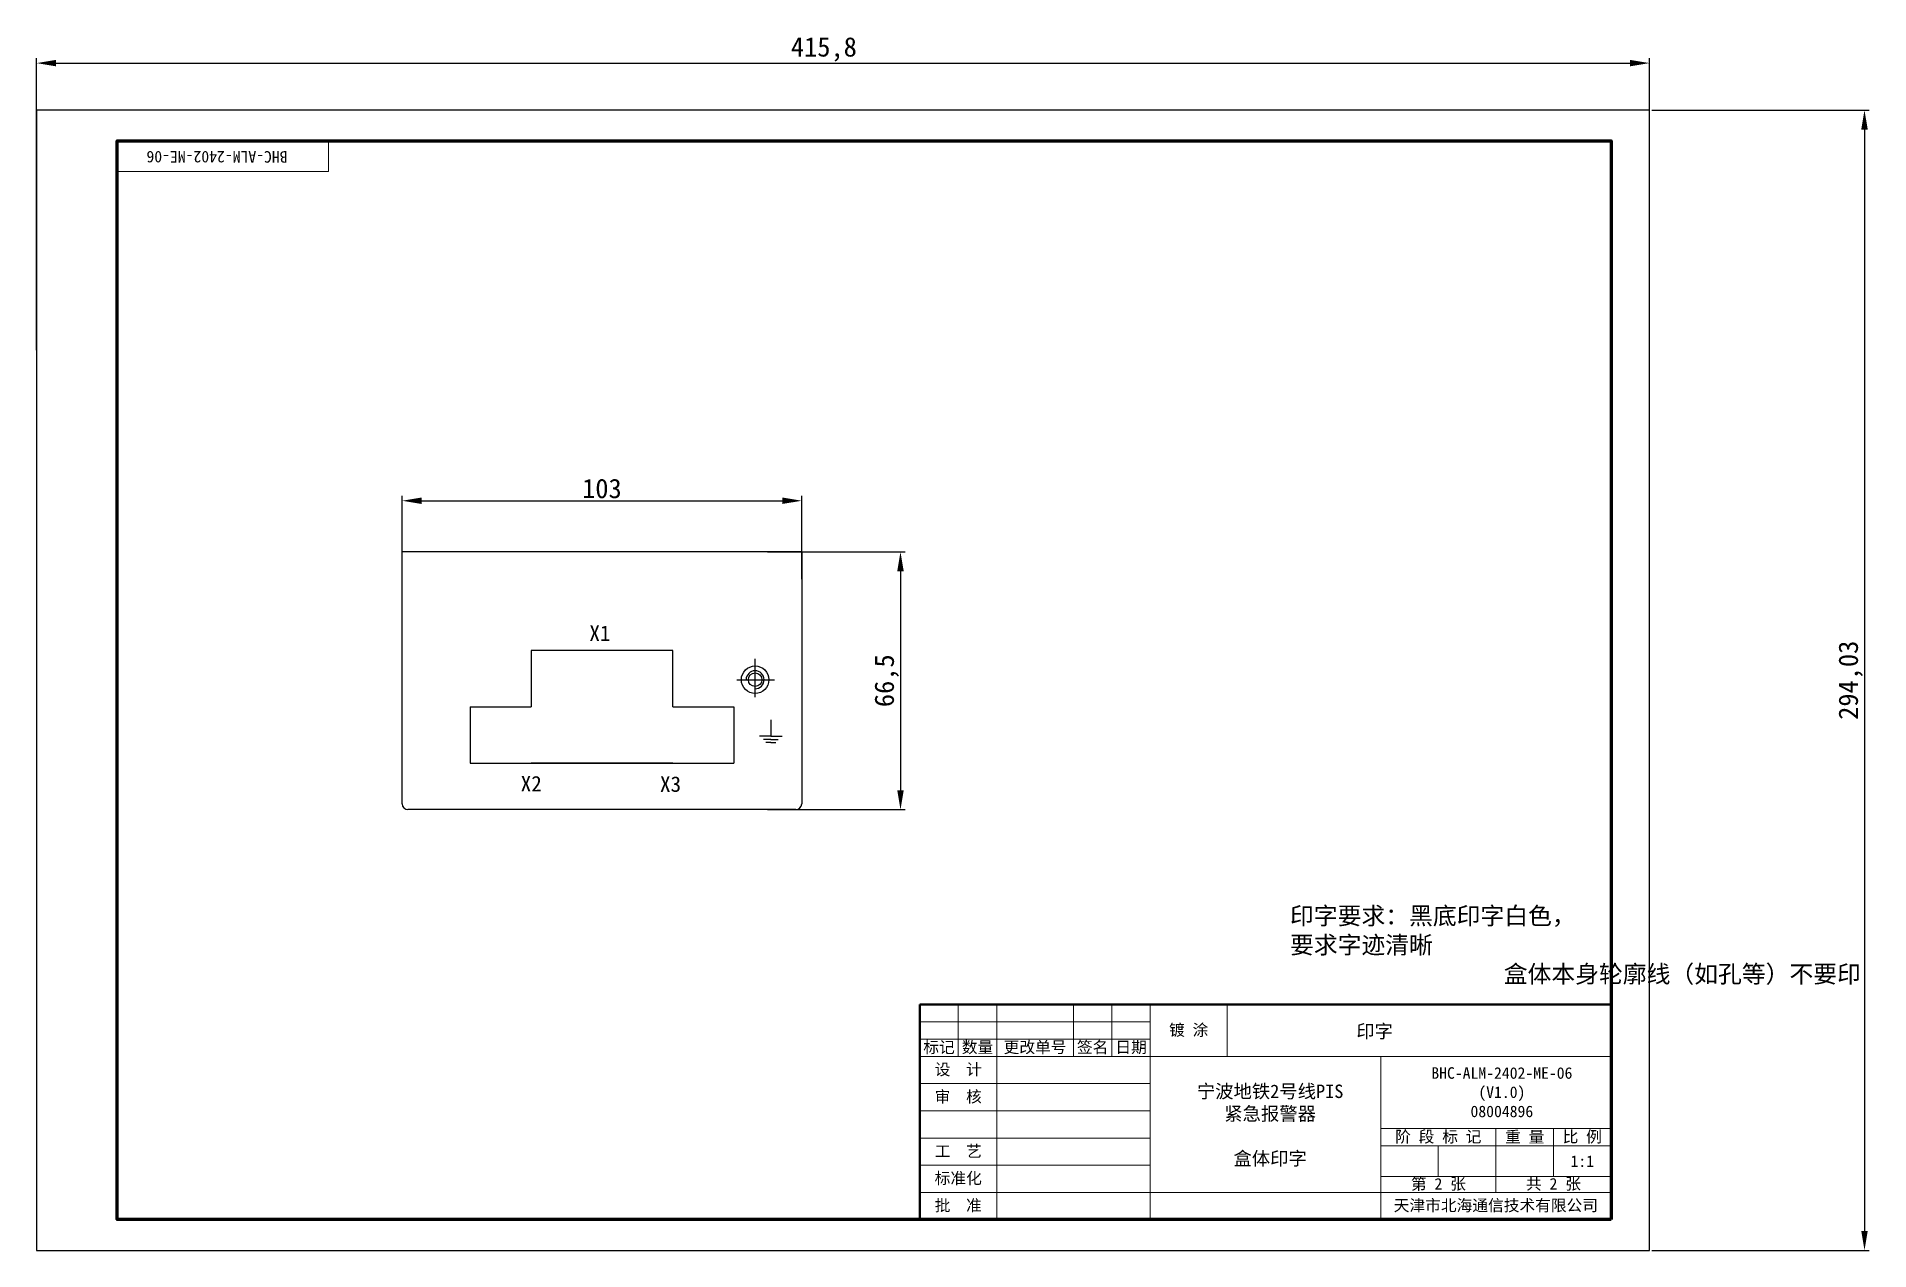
# Model space of a CAD drawing. Header units: millimetres. Extents: x 2029 to 2501, y -1127 to -814.
import ezdxf

# ---------------------------------------------------------------- set-up
doc = ezdxf.new("R2010")
doc.units = ezdxf.units.MM
doc.header["$LTSCALE"] = 2
doc.header["$PDMODE"] = 3
doc.header["$PDSIZE"] = -1
doc.linetypes.add('CENTER2', pattern=[28.575, 19.05, -3.175, 3.175, -3.175])
doc.styles.get("Standard").update_dxf_attribs({"font": 'SimSun.ttf'})
doc.dimstyles.new('ISO-25', dxfattribs={"dimtxt": 5, "dimasz": 5, "dimexe": 1.25, "dimexo": 0.625, "dimtad": 1, "dimtxsty": 'Standard', "dimcen": 2.5, "dimadec": 0, "dimazin": 0, "dimtfac": 1, "dimtmove": 0, "dimatfit": 3, "dimfxl": 0, "dimarcsym": 0})

# ---------------------------------------------------------------- blocks, each defined once
blk = doc.blocks.new('*D58')
at = {"color": 0, "lineweight": -2}
for p, q in [((2217.04, -946.61), (2252.61, -946.61)), ((2251.36, -951.61), (2251.36, -1008.11)), ((2217.04, -1013.11), (2252.61, -1013.11))]:
    blk.add_line(p, q, dxfattribs=at)
at = {"color": 0}
for points in [[(2250.53, -951.61), (2252.2, -951.61), (2251.36, -946.61)], [(2250.53, -1008.11), (2252.2, -1008.11), (2251.36, -1013.11)]]:
    blk.add_solid(points, dxfattribs=at)
at = {"layer": 'Defpoints', "color": 0}
for p in [(2216.41, -946.61), (2216.41, -1013.11), (2251.36, -1013.11)]:
    blk.add_point(p, dxfattribs=at)
at = {"color": 0, "insert": (2247.82, -979.86), "char_height": 5, "attachment_point": 5, "rotation": 90}
blk.add_mtext('66,5', dxfattribs=at)
blk = doc.blocks.new('*D59')
at = {"color": 0, "lineweight": -2}
for p, q in [((2122.89, -953.66), (2122.89, -932.2)), ((2127.89, -933.45), (2220.89, -933.45)), ((2225.89, -953.66), (2225.89, -932.2))]:
    blk.add_line(p, q, dxfattribs=at)
at = {"color": 0}
for points in [[(2127.89, -932.61), (2127.89, -934.28), (2122.89, -933.45)], [(2220.89, -932.61), (2220.89, -934.28), (2225.89, -933.45)]]:
    blk.add_solid(points, dxfattribs=at)
at = {"layer": 'Defpoints', "color": 0}
for p in [(2225.89, -933.45), (2122.89, -954.29), (2225.89, -954.29)]:
    blk.add_point(p, dxfattribs=at)
at = {"color": 0, "insert": (2174.39, -930.32), "char_height": 5, "attachment_point": 5}
blk.add_mtext('103', dxfattribs=at)
blk = doc.blocks.new('*D60')
at = {"color": 0, "lineweight": -2}
for p, q in [((2028.66, -894.65), (2028.66, -819.34)), ((2033.66, -820.59), (2439.46, -820.59)), ((2444.46, -897.19), (2444.46, -819.34))]:
    blk.add_line(p, q, dxfattribs=at)
at = {"color": 0}
for points in [[(2033.66, -819.76), (2033.66, -821.42), (2028.66, -820.59)], [(2439.46, -819.76), (2439.46, -821.42), (2444.46, -820.59)]]:
    blk.add_solid(points, dxfattribs=at)
at = {"layer": 'Defpoints', "color": 0}
for p in [(2444.46, -820.59), (2028.66, -895.27), (2444.46, -897.82)]:
    blk.add_point(p, dxfattribs=at)
at = {"color": 0, "insert": (2231.61, -817.05), "char_height": 5, "attachment_point": 5}
blk.add_mtext('415,8', dxfattribs=at)
blk = doc.blocks.new('*D61')
at = {"color": 0, "lineweight": -2}
for p, q in [((2445.09, -832.72), (2501.14, -832.72)), ((2499.89, -837.72), (2499.89, -1121.75)), ((2445.09, -1126.75), (2501.14, -1126.75))]:
    blk.add_line(p, q, dxfattribs=at)
at = {"color": 0}
for points in [[(2499.06, -837.72), (2500.73, -837.72), (2499.89, -832.72)], [(2499.06, -1121.75), (2500.73, -1121.75), (2499.89, -1126.75)]]:
    blk.add_solid(points, dxfattribs=at)
at = {"layer": 'Defpoints', "color": 0}
for p in [(2444.46, -832.72), (2444.46, -1126.75), (2499.89, -1126.75)]:
    blk.add_point(p, dxfattribs=at)
at = {"color": 0, "insert": (2496.35, -979.74), "char_height": 5, "attachment_point": 5, "rotation": 90}
blk.add_mtext('294,03', dxfattribs=at)

msp = doc.modelspace()

# ---------------------------------------------------------------- linework, layer by layer
at = {"color": 0, "lineweight": 13}
for p, q in [((2103.901, -840.645), (2103.901, -848.565)), ((2049.451, -848.565), (2103.901, -848.565)), ((2266.261, -1063.395), (2266.261, -1076.76)), ((2276.161, -1063.395), (2276.161, -1118.833)), ((2293.981, -1063.395), (2375.161, -1063.395)), ((2295.961, -1063.395), (2295.961, -1076.76)), ((2295.961, -1063.395), (2295.961, -1076.76)), ((2295.961, -1063.395), (2295.961, -1076.76)), ((2305.859, -1063.395), (2305.859, -1076.76)), ((2305.859, -1063.395), (2305.859, -1076.76)), ((2305.859, -1063.395), (2305.859, -1076.76)), ((2315.761, -1063.395), (2315.761, -1118.835)), ((2335.564, -1063.395), (2335.564, -1076.76)), ((2256.361, -1067.85), (2315.761, -1067.85)), ((2256.361, -1072.305), (2315.761, -1072.305)), ((2256.361, -1076.76), (2434.561, -1076.76)), ((2375.161, -1076.76), (2375.161, -1118.835)), ((2256.361, -1083.769), (2315.761, -1083.769)), ((2256.361, -1090.778), (2315.761, -1090.778)), ((2375.161, -1095.368), (2434.561, -1095.368)), ((2404.861, -1095.368), (2404.861, -1111.806)), ((2419.711, -1095.368), (2419.711, -1107.747)), ((2256.361, -1097.787), (2315.761, -1097.787)), ((2375.161, -1099.825), (2434.561, -1099.825)), ((2390.011, -1099.825), (2390.011, -1107.747)), ((2256.361, -1104.797), (2315.761, -1104.797)), ((2375.221, -1107.747), (2434.561, -1107.747)), ((2256.361, -1111.806), (2434.561, -1111.806))]:
    msp.add_line(p, q, dxfattribs=at)
at = {"lineweight": -3}
for p, q in [((2122.89, -1011.606), (2122.89, -946.606)), ((2225.89, -946.606), (2122.89, -946.606)), ((2225.89, -946.606), (2225.89, -1011.606)), ((2192.64, -972.106), (2156.14, -972.106)), ((2156.14, -972.106), (2156.14, -986.606)), ((2192.64, -986.606), (2192.64, -972.106)), ((2140.39, -986.606), (2156.14, -986.606)), ((2192.64, -986.606), (2208.39, -986.606)), ((2217.932, -989.916), (2217.932, -994.149)), ((2217.932, -994.149), (2214.978, -994.149)), ((2217.932, -994.977), (2216.029, -994.977)), ((2217.932, -995.805), (2216.679, -995.805)), ((2217.932, -994.149), (2220.886, -994.149)), ((2217.932, -994.977), (2219.835, -994.977)), ((2217.932, -995.805), (2219.186, -995.805)), ((2192.64, -1001.106), (2156.14, -1001.106)), ((2224.39, -1013.106), (2124.39, -1013.106))]:
    msp.add_line(p, q, dxfattribs=at)
at = {"linetype": 'CENTER2', "lineweight": -3}
for p, q in [((2213.89, -984.14), (2213.89, -974.194)), ((2209.172, -979.606), (2218.857, -979.606))]:
    msp.add_line(p, q, dxfattribs=at)
for p, q in [((2140.39, -986.606), (2140.39, -1001.106)), ((2208.39, -986.606), (2208.39, -1001.106)), ((2140.39, -1001.106), (2208.39, -1001.106))]:
    msp.add_line(p, q)
at = {"color": 0, "lineweight": 50}
for q in [(2434.561, -1063.395), (2256.361, -1118.835)]:
    msp.add_line((2256.361, -1063.395), q, dxfattribs=at)
at = {"color": 0, "ltscale": 0.4}
msp.add_lwpolyline([(2028.661, -1126.755), (2444.461, -1126.755), (2444.461, -832.725), (2028.661, -832.725)], close=True, dxfattribs=at)
at = {"color": 0, "lineweight": 100, "ltscale": 0.4}
msp.add_lwpolyline([(2434.561, -1118.835), (2049.451, -1118.835), (2049.451, -840.645), (2434.561, -840.645)], close=True, dxfattribs=at)
at = {"lineweight": -3}
for radius in [3.555, 1.75]:
    msp.add_circle((2213.89, -979.606), radius, dxfattribs=at)
for centre, radius, start, end in [((2213.89, -979.606), 2.318, 270, 180), ((2124.39, -1011.606), 1.5, 180, 270), ((2224.39, -1011.606), 1.5, 270, 0)]:
    msp.add_arc(centre, radius, start, end, dxfattribs=at)

# ---------------------------------------------------------------- texts
at = {"color": 0, "lineweight": 13, "insert": (2075.155, -844.758), "char_height": 2.97, "width": 59.4, "attachment_point": 5, "rotation": 180}
msp.add_mtext('BHC-ALM-2402-ME-06', dxfattribs=at)
at = {"lineweight": -3, "char_height": 4, "width": 13.79601, "attachment_point": 1}
for s, insert in [('X1', (2171.155, -965.608)), ('X2', (2153.447, -1004.415)), ('X3', (2189.359, -1004.519))]:
    msp.add_mtext(s, dxfattribs=dict(at, insert=insert))
at = {"lineweight": -3, "insert": (2351.788, -1038.232), "char_height": 4.5, "attachment_point": 1}
msp.add_mtext('{\\fSimHei|b0|i0|c134|p2;印字要求：黑底印字白色，\\P要求字迹清晰\\P                  盒体本身轮廓线（如孔等）不要印}', dxfattribs=at)
at = {"color": 0, "lineweight": 13, "attachment_point": 5}
for s, insert, char_height, width in [('{\\fFangSong_GB2312|b0|i0|c134|p49;标记}', (2261.311, -1074.532), 2.97, 9.9), ('{\\fFangSong_GB2312|b0|i0|c134|p49;数量}', (2271.211, -1074.532), 2.97, 9.9), ('{\\fFangSong_GB2312|b0|i0|c134|p49;更改单号}', (2286.061, -1074.532), 2.97, 19.8), ('{\\fFangSong_GB2312|b0|i0|c134|p49;签名}', (2300.91, -1074.532), 2.97, 9.8978), ('{\\fFangSong_GB2312|b0|i0|c134|p49;日期}', (2310.81, -1074.532), 2.97, 9.9022), ('{\\fFangSong_GB2312|b0|i0|c134|p49;镀 涂}', (2325.663, -1070.077), 2.97, 19.80295), ('印字', (2373.603, -1070.441), 3.465, 27.45199), ('{\\fFangSong_GB2312|b0|i0|c134|p49;设  计}', (2266.261, -1080.264), 2.97, 19.8), ('BHC-ALM-2402-ME-06\\P(V1.0)\\P08004896', (2406.404, -1085.993), 2.97, 59.4), ('{\\fFangSong_GB2312|b0|i0|c134|p49;审  核}', (2266.261, -1087.274), 2.97, 19.8), ('宁波地铁2号线PIS\\P紧急报警器\\P\\P盒体印字', (2346.662, -1094.584), 3.465, 59.4), ('{\\fFangSong_GB2312|b0|i0|c134|p49;阶 段 标 记}', (2390.011, -1097.596), 2.97, 29.7), ('{\\fFangSong_GB2312|b0|i0|c134|p49;重 量}', (2412.286, -1097.596), 2.97, 14.85), ('{\\fFangSong_GB2312|b0|i0|c134|p49;比 例}', (2427.136, -1097.596), 2.97, 14.85), ('{\\fFangSong_GB2312|b0|i0|c134|p49;工  艺}', (2266.261, -1101.292), 2.97, 19.8), ('1:1', (2427.136, -1103.786), 2.97, 14.85), ('{\\fFangSong_GB2312|b0|i0|c134|p49;标准化}', (2266.261, -1108.301), 2.97, 19.8), ('第 2 张', (2390.041, -1109.776), 2.97, 29.64068), ('共 2 张', (2419.711, -1109.761), 2.97, 29.7), ('{\\fFangSong_GB2312|b0|i0|c134|p49;批  准}', (2266.261, -1115.319), 2.97, 19.8), ('{\\fFangSong_GB2312|b0|i0|c134|p49;天津市北海通信技术有限公司}', (2404.861, -1115.32), 2.97, 59.4)]:
    msp.add_mtext(s, dxfattribs=dict(at, insert=insert, char_height=char_height, width=width))

# ---------------------------------------------------------------- dimensions: what is measured, and where the dimension line sits
dim = msp.add_linear_dim(base=(2444.461, -820.589), p1=(2028.661, -895.274), p2=(2444.461, -897.818), dimstyle='ISO-25', override={"dimfxl": 3})
dim.commit()
dim.dimension.update_dxf_attribs({"geometry": '*D60', "text_midpoint": (2231.611, -820.589), "dimtype": 160})
for base, p1, p2, picture, middle in [((2499.894, -1126.755), (2444.461, -832.725), (2444.461, -1126.755), '*D61', (2496.352, -979.74)), ((2251.363, -1013.106), (2216.413, -946.606), (2216.413, -1013.106), '*D58', (2247.822, -979.856))]:
    dim = msp.add_linear_dim(base=base, p1=p1, p2=p2, angle=90, dimstyle='ISO-25', override={"dimfxl": 3})
    dim.commit()
    dim.dimension.update_dxf_attribs({"geometry": picture, "text_midpoint": middle})
dim = msp.add_linear_dim(base=(2225.89, -933.447), p1=(2122.89, -954.287), p2=(2225.89, -954.287), dimstyle='ISO-25', override={"dimfxl": 3})
dim.commit()
dim.dimension.update_dxf_attribs({"geometry": '*D59', "text_midpoint": (2174.39, -930.322)})

doc.saveas('drawing.dxf')
